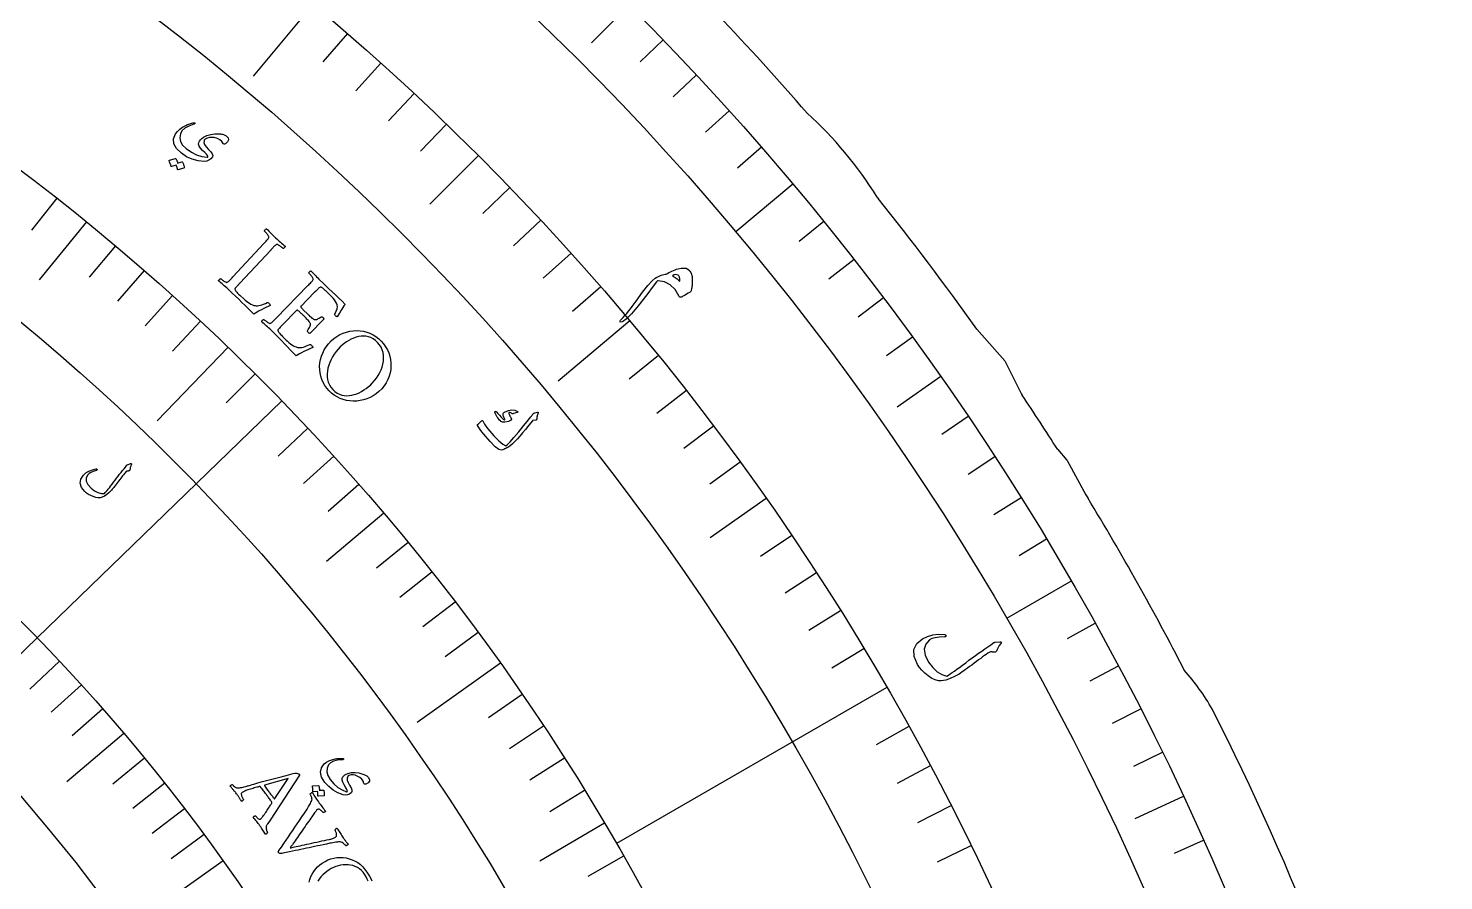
# Model space of a CAD drawing. Header units: millimetres. Extents: x -83 to 83, y -82 to 91.
# Drawn here: x 39.71 to 80.85, y 31.72 to 56.5 of the extents above; entities that cross this region are included whole.
import ezdxf

# ---------------------------------------------------------------- set-up
doc = ezdxf.new("R2010")
doc.units = ezdxf.units.MM
for name, color, linetype in [('CUT_OUTER', 1, 'Continuous'), ('ENGRAVE', 7, 'Continuous'), ('ENGRAVE_FINE', 8, 'Continuous'), ('TEXT', 5, 'Continuous')]:
    doc.layers.add(name, color=color, linetype=linetype)

msp = doc.modelspace()

# ---------------------------------------------------------------- linework, layer by layer
at = {"layer": 'CUT_OUTER'}
for points in [[(64.3781, 51.5915), (64.4108, 51.5509)], [(67.2767, 47.7497), (68.0908, 46.8336), (68.0929, 46.831), (68.0945, 46.8282), (68.5779, 45.8619), (68.5962, 45.8345)], [(69.6291, 44.2491), (69.8995, 43.9401), (69.9021, 43.9369), (69.9042, 43.9334), (70.4448, 42.9388), (70.501, 42.8469)]]:
    msp.add_lwpolyline(points, dxfattribs=at)
for centre, radius, start, end in [((0.5115, 0.4751), 81.8019, 40.897764, 43.599751), ((54.6328, 45.5357), 11.4736, 31.85745, 47.77329), ((0.3771, 0.2925), 82.0228, 35.351178, 38.676989), ((1.9907, 1.3125), 80.1156, 32.407208, 33.760463), ((0.2646, 0.1542), 82.1938, 27.289749, 31.292993), ((67.9887, 33.1808), 7.0725, 29.81043, 41.19953), ((3.9901, 1.06), 78.6697, 15.515009, 26.935817)]:
    msp.add_arc(centre, radius, start, end, dxfattribs=at)
at = {"layer": 'ENGRAVE'}
for points in [[(47.9921, 57.1948), (46.2421, 55.1092)], [(57.1696, 57.1696), (56.0758, 56.0758)], [(52.7944, 52.7944), (51.3826, 51.3826)], [(61.9347, 51.9694), (60.2757, 50.5773)], [(41.3941, 50.8748), (40.0196, 49.1854)], [(57.1948, 47.9921), (55.1092, 46.2421)], [(45.513, 47.226), (43.452, 45.0874)], [(66.2284, 46.3737), (64.9613, 45.4864)], [(47.0744, 45.6697), (39.9688, 38.7761)], [(61.1599, 42.8247), (59.5245, 41.6795)], [(50.0396, 42.3999), (48.3779, 40.992)], [(70.0182, 40.425), (68.1427, 39.3422)], [(39.9688, 38.7761), (32.8633, 31.8826)], [(53.4323, 38.0357), (51.0127, 36.3133)], [(64.6596, 37.3312), (56.8004, 32.7937)], [(42.4865, 36), (40.8248, 34.592)], [(73.275, 34.1687), (71.873, 33.5149)], [(56.4519, 33.3902), (54.5773, 32.2813)], [(45.367, 32.2945), (42.9474, 30.5721)]]:
    msp.add_lwpolyline(points, dxfattribs=at)
for radius in [80.85, 80.85, 78.6844, 74.6625, 74.6625, 71.4862, 65.5875, 65.5875, 62.1225, 55.6875, 55.6875, 52.2225, 45.7875, 45.7875]:
    msp.add_circle((0, 0), radius, dxfattribs=at)
at = {"layer": 'ENGRAVE_FINE'}
for points in [[(48.983, 56.3485), (48.2686, 55.5266)], [(58.1586, 56.1631), (57.491, 55.5184)], [(49.959, 55.4851), (49.2303, 54.6758)], [(59.1299, 55.1396), (58.4512, 54.5066)], [(50.9197, 54.6047), (50.177, 53.8083)], [(60.0833, 54.0992), (59.3935, 53.4782)], [(51.8649, 53.7077), (51.1084, 52.9243)], [(61.0183, 53.0424), (60.3178, 52.4335)], [(53.7077, 51.8649), (52.9243, 51.1084)], [(40.5354, 51.5616), (39.8012, 50.6277)], [(54.6047, 50.9197), (53.8083, 50.177)], [(62.8323, 50.8806), (62.111, 50.2965)], [(42.2415, 50.1734), (41.4764, 49.2646)], [(55.4851, 49.959), (54.6758, 49.2303)], [(43.0774, 49.4577), (42.2971, 48.5618)], [(63.7107, 49.7762), (62.9793, 49.2048)], [(56.3485, 48.983), (55.5266, 48.2686)], [(43.9014, 48.7277), (43.1062, 47.8451)], [(64.5697, 48.6567), (63.8284, 48.0982)], [(44.7133, 47.9837), (43.9034, 47.1146)], [(65.409, 47.5224), (64.6582, 46.9769)], [(58.0237, 46.9866), (57.1773, 46.3013)], [(46.3001, 46.4545), (45.4614, 45.6131)], [(58.8349, 45.9668), (57.9767, 45.2964)], [(47.8358, 44.8716), (46.9693, 44.0588)], [(59.6281, 44.933), (58.7584, 44.2776)], [(67.0277, 45.2107), (66.2582, 44.6917)], [(48.5839, 44.0605), (47.7039, 43.2624)], [(67.8065, 44.0341), (67.0281, 43.5286)], [(60.4032, 43.8855), (59.5222, 43.2454)], [(49.3186, 43.2365), (48.4253, 42.4534)], [(68.5647, 42.844), (67.7776, 42.3521)], [(61.898, 41.7507), (60.9952, 41.1418)], [(69.302, 41.6408), (68.5064, 41.1628)], [(50.7468, 41.551), (49.8276, 40.7984)], [(51.4398, 40.6899), (50.5081, 39.9528)], [(62.6172, 40.6641), (61.7039, 40.071)], [(52.1186, 39.8168), (51.1745, 39.0956)], [(63.3174, 39.5651), (62.3939, 38.988)], [(70.713, 39.1969), (69.9012, 38.7469)], [(52.7828, 38.932), (51.8267, 38.2268)], [(63.9983, 38.454), (63.0648, 37.8932)], [(40.6153, 38.0985), (39.7488, 37.2857)], [(71.3863, 37.9568), (70.5668, 37.521)], [(41.2505, 37.4098), (40.3705, 36.6117)], [(54.0668, 37.1281), (53.0875, 36.4556)], [(41.8743, 36.7102), (40.981, 35.9271)], [(72.0379, 36.7051), (71.2109, 36.2838)], [(54.6863, 36.2096), (53.6957, 35.5537)], [(65.3013, 36.1971), (64.3488, 35.6691)], [(72.6675, 35.4423), (71.8333, 35.0354)], [(43.0869, 35.2791), (42.1677, 34.5265)], [(55.2904, 35.2802), (54.2889, 34.6412)], [(65.9231, 35.0519), (64.9615, 34.5407)], [(43.6753, 34.548), (42.7436, 33.811)], [(55.879, 34.3403), (54.8669, 33.7183)], [(44.2516, 33.8067), (43.3076, 33.0855)], [(66.5248, 33.8961), (65.5545, 33.4017)], [(44.8156, 33.0555), (43.8595, 32.3503)], [(67.1062, 32.7299), (66.1274, 32.2525)], [(73.8602, 32.8847), (73.0123, 32.5072)], [(57.0089, 32.43), (55.9763, 31.8425)]]:
    msp.add_lwpolyline(points, dxfattribs=at)
at = {"layer": 'TEXT'}
for points in [[(45.3716, 53.1476), (45.3353, 53.2077), (45.2793, 53.2565), (45.2037, 53.2941), (45.1084, 53.3202), (45.0393, 53.3266), (44.9726, 53.3209), (44.9082, 53.3032), (44.8461, 53.2734), (44.8359, 53.2656), (44.8272, 53.2558), (44.8203, 53.2439), (44.8149, 53.23), (44.8115, 53.1756), (44.8319, 53.1152), (44.8758, 53.0489), (44.9434, 52.9766), (45.0107, 52.9058), (45.0521, 52.8458), (45.0678, 52.7965), (45.0578, 52.7581), (45.0107, 52.7), (44.9563, 52.6588), (44.8947, 52.6346), (44.8258, 52.6274), (44.6431, 52.646), (44.4707, 52.6913), (44.3084, 52.7635), (44.156, 52.8626), (44.0135, 52.9993), (43.9381, 53.1396), (43.9301, 53.2837), (43.9896, 53.4318), (44.0405, 53.4981), (44.1074, 53.5605), (44.1903, 53.619), (44.2893, 53.6735), (44.3191, 53.6867), (44.3485, 53.699), (44.3776, 53.7102), (44.4063, 53.7203), (44.4349, 53.7294), (44.4635, 53.7375), (44.4921, 53.7446), (44.5207, 53.7507), (44.5343, 53.7518), (44.5434, 53.7492), (44.5482, 53.7429), (44.5486, 53.7329), (44.5456, 53.7234), (44.5404, 53.7158), (44.533, 53.7099), (44.5235, 53.7058), (44.372, 53.655), (44.2555, 53.5924), (44.174, 53.5182), (44.1274, 53.4324), (44.1092, 53.3165), (44.1313, 53.2057), (44.1937, 53.0999), (44.2964, 52.999), (44.4468, 52.8922), (44.598, 52.8145), (44.7502, 52.7661), (44.9035, 52.7469), (44.9141, 52.7473), (44.921, 52.7509), (44.9242, 52.7576), (44.9237, 52.7674), (44.9115, 52.7953), (44.8825, 52.8347), (44.8369, 52.8855), (44.7745, 52.9477), (44.7134, 53.0138), (44.6746, 53.0736), (44.6582, 53.1272), (44.6642, 53.1747), (44.6854, 53.2186), (44.7147, 53.2587), (44.7522, 53.295), (44.7978, 53.3274), (44.9013, 53.3794), (45.013, 53.4135), (45.1329, 53.4295), (45.261, 53.4273), (45.2935, 53.4249), (45.3239, 53.421), (45.3519, 53.4157), (45.3777, 53.4089), (45.4013, 53.4008), (45.4226, 53.3916), (45.4416, 53.3813), (45.4583, 53.3699), (45.5134, 53.3134), (45.5278, 53.2561), (45.5016, 53.1981), (45.4348, 53.1394), (45.4122, 53.1276), (45.3941, 53.125), (45.3806, 53.1317), (45.3716, 53.1476)], [(44.1721, 52.6139), (44.1757, 52.6143), (44.1794, 52.6132), (44.1832, 52.6106), (44.1871, 52.6067), (44.1975, 52.5881), (44.2068, 52.5693), (44.2152, 52.5504), (44.2227, 52.5313), (44.2291, 52.5118), (44.2346, 52.4917), (44.2391, 52.4712), (44.2427, 52.4501), (44.2424, 52.4448), (44.2405, 52.4405), (44.2372, 52.4371), (44.2323, 52.4347), (44.058, 52.3779), (44.0547, 52.378), (44.0517, 52.3805), (44.0491, 52.3854), (44.0468, 52.3927), (44.0458, 52.3984), (44.0437, 52.407), (44.0403, 52.4184), (44.0357, 52.4327), (44.0299, 52.4501), (44.0228, 52.4707), (44.0145, 52.4944), (44.0049, 52.5214), (43.8687, 52.4778), (43.8636, 52.4772), (43.8595, 52.4794), (43.8565, 52.4845), (43.8545, 52.4923), (43.8528, 52.4991), (43.8499, 52.5095), (43.8458, 52.5236), (43.8405, 52.5414), (43.8338, 52.563), (43.8255, 52.5886), (43.8156, 52.6182), (43.804, 52.6518), (43.8036, 52.6562), (43.8045, 52.6594), (43.8068, 52.6615), (43.8104, 52.6625), (43.982, 52.7142), (43.9856, 52.7145), (43.9893, 52.7135), (43.9931, 52.7109), (43.9971, 52.707), (44.0065, 52.6919), (44.0149, 52.6764), (44.0224, 52.6605), (44.0289, 52.6443), (44.0345, 52.6279), (44.0394, 52.6112), (44.0434, 52.5944), (44.0466, 52.5774)], [(45.8532, 49.0863), (45.8508, 49.0837), (45.8478, 49.0805), (45.8443, 49.0768), (45.8403, 49.0724), (45.8298, 49.0612), (45.8178, 49.0484), (45.8044, 49.034), (45.7895, 49.018), (45.7743, 49.0015), (45.76, 48.9854), (45.7468, 48.9698), (45.7345, 48.9546), (45.7243, 48.9408), (45.7174, 48.9294), (45.7138, 48.9203), (45.7134, 48.9136), (45.7187, 48.8949), (45.7268, 48.8767), (45.7376, 48.8588), (45.7513, 48.8413), (45.7688, 48.822), (45.7916, 48.7986), (45.8194, 48.7713), (45.8523, 48.7399), (45.9781, 48.6212), (46.0118, 48.5912), (46.0487, 48.5615), (46.089, 48.5321), (46.1326, 48.5031), (46.177, 48.4771), (46.2195, 48.4569), (46.2603, 48.4425), (46.2993, 48.4339), (46.335, 48.431), (46.3727, 48.4316), (46.4125, 48.4356), (46.4543, 48.4433), (46.4989, 48.4554), (46.5468, 48.473), (46.5982, 48.4961), (46.653, 48.5247), (46.6624, 48.5272), (46.6731, 48.5251), (46.685, 48.5187), (46.6981, 48.5077), (46.716, 48.4888), (46.7289, 48.4714), (46.7368, 48.4556), (46.7395, 48.4414), (46.6786, 48.4108), (46.6156, 48.3794), (46.5506, 48.3472), (46.4834, 48.3143), (46.4187, 48.2812), (46.3609, 48.2487), (46.3099, 48.2167), (46.2657, 48.1853), (46.1766, 48.2713), (46.0882, 48.3573), (46.0005, 48.4436), (45.9134, 48.5299), (45.8234, 48.6187), (45.727, 48.7121), (45.6242, 48.81), (45.5148, 48.9126), (45.4765, 48.9478), (45.4398, 48.9806), (45.4047, 49.0111), (45.3712, 49.0393), (45.3384, 49.0668), (45.3054, 49.0953), (45.2722, 49.1247), (45.2388, 49.155), (45.2399, 49.1642), (45.244, 49.174), (45.2509, 49.1843), (45.2607, 49.1951), (45.2716, 49.205), (45.2816, 49.2125), (45.2906, 49.2176), (45.2988, 49.2203), (45.3074, 49.2128), (45.3193, 49.2031), (45.3345, 49.1911), (45.3529, 49.1769), (45.3731, 49.1622), (45.3936, 49.1486), (45.4143, 49.1361), (45.4352, 49.1247), (45.4544, 49.1158), (45.47, 49.1108), (45.482, 49.1097), (45.4903, 49.1125), (45.5083, 49.1236), (45.5271, 49.1378), (45.5468, 49.1548), (45.5674, 49.1749), (45.5888, 49.1969), (45.6108, 49.22), (45.6335, 49.244), (45.6568, 49.269), (46.5545, 50.2377), (46.5777, 50.263), (46.6002, 50.2876), (46.6218, 50.3117), (46.6426, 50.3352), (46.6615, 50.3578), (46.6773, 50.3792), (46.6901, 50.3993), (46.6998, 50.4182), (46.7026, 50.4277), (46.7007, 50.44), (46.6939, 50.4552), (46.6824, 50.4732), (46.668, 50.4925), (46.6527, 50.5119), (46.6366, 50.5312), (46.6197, 50.5505), (46.6035, 50.5682), (46.59, 50.5827), (46.579, 50.594), (46.5706, 50.6021), (46.5725, 50.6106), (46.5767, 50.6202), (46.5833, 50.6308), (46.5923, 50.6424), (46.6023, 50.6531), (46.612, 50.6609), (46.6215, 50.6656), (46.6306, 50.6674), (46.6651, 50.6334), (46.699, 50.5995), (46.7325, 50.5658), (46.7655, 50.5321), (46.7984, 50.4989), (46.8313, 50.4663), (46.8644, 50.4344), (46.8975, 50.4032), (46.9318, 50.3717), (46.966, 50.341), (47.0002, 50.3111), (47.0344, 50.282), (47.0688, 50.2529), (47.1037, 50.223), (47.1393, 50.1922), (47.1755, 50.1605), (47.1744, 50.1512), (47.1703, 50.1415), (47.1633, 50.1312), (47.1533, 50.1205), (47.1423, 50.1107), (47.1322, 50.1034), (47.123, 50.0984), (47.1147, 50.0959), (47.106, 50.1037), (47.0939, 50.1139), (47.0784, 50.1263), (47.0596, 50.1411), (47.0393, 50.1566), (47.0191, 50.1711), (46.999, 50.1845), (46.9792, 50.197), (46.9608, 50.2069), (46.9451, 50.2126), (46.9322, 50.2141), (46.922, 50.2115), (46.9072, 50.202), (46.8915, 50.1901), (46.875, 50.1758), (46.8575, 50.159), (46.8393, 50.1406), (46.8204, 50.1211), (46.8009, 50.1006), (46.7807, 50.0791), (46.7774, 50.0757), (46.7742, 50.0722), (46.7709, 50.0687), (46.7677, 50.0653), (46.7645, 50.0618), (46.7612, 50.0583), (46.758, 50.0548), (46.7547, 50.0514)], [(48.1842, 49.1746), (48.2663, 49.0949), (48.3531, 49.0119), (48.4446, 48.9256), (48.5409, 48.836), (48.6384, 48.7447), (48.7337, 48.6536), (48.8269, 48.5626), (48.9179, 48.4718), (48.8833, 48.4252), (48.8511, 48.3794), (48.8215, 48.3345), (48.7944, 48.2904), (48.7682, 48.2466), (48.7411, 48.2025), (48.7131, 48.1581), (48.6843, 48.1135), (48.6727, 48.1154), (48.6606, 48.1206), (48.6479, 48.1292), (48.6346, 48.1412), (48.6226, 48.1554), (48.6159, 48.168), (48.6146, 48.1792), (48.6187, 48.1888), (48.659, 48.2688), (48.6835, 48.3405), (48.6922, 48.4039), (48.685, 48.4591), (48.6663, 48.5093), (48.6401, 48.5579), (48.6066, 48.6049), (48.5657, 48.6502), (48.3734, 48.8415), (48.365, 48.8497), (48.3536, 48.8606), (48.3392, 48.8741), (48.3217, 48.8904), (48.3029, 48.9075), (48.2842, 48.9236), (48.2656, 48.9387), (48.2472, 48.9528), (48.2302, 48.9643), (48.2158, 48.9715), (48.204, 48.9745), (48.1948, 48.9733), (48.1798, 48.9642), (48.1638, 48.9527), (48.1469, 48.9388), (48.129, 48.9225), (48.1106, 48.9048), (48.0921, 48.8867), (48.0734, 48.8681), (48.0546, 48.8491), (48.0472, 48.8417), (48.0407, 48.835), (48.035, 48.8292), (48.0302, 48.8243), (47.626, 48.4134), (47.6238, 48.4075), (47.6261, 48.3988), (47.633, 48.3873), (47.6444, 48.373), (47.6586, 48.3571), (47.674, 48.3405), (47.6905, 48.3235), (47.7081, 48.3058), (47.8237, 48.1914), (47.8614, 48.1545), (47.8952, 48.1225), (47.9252, 48.0954), (47.9514, 48.0732), (47.9749, 48.0557), (47.9968, 48.0425), (48.0171, 48.0336), (48.0359, 48.0291), (48.0543, 48.0283), (48.0735, 48.0306), (48.0936, 48.036), (48.1145, 48.0445), (48.1374, 48.0558), (48.1634, 48.0695), (48.1924, 48.0858), (48.2246, 48.1046), (48.2342, 48.1086), (48.2454, 48.1073), (48.2579, 48.1006), (48.2719, 48.0885), (48.2838, 48.0752), (48.2922, 48.0625), (48.2973, 48.0503), (48.2991, 48.0388), (47.8859, 47.6279), (47.8764, 47.6296), (47.8657, 47.6347), (47.854, 47.6431), (47.8411, 47.6549), (47.8299, 47.6681), (47.8232, 47.6807), (47.821, 47.6928), (47.8232, 47.7043), (47.8449, 47.7409), (47.863, 47.7726), (47.8774, 47.7992), (47.8882, 47.8207), (47.8962, 47.8385), (47.9022, 47.8538), (47.9062, 47.8665), (47.9083, 47.8768), (47.909, 47.8858), (47.9088, 47.8947), (47.9078, 47.9037), (47.906, 47.9127), (47.9026, 47.9243), (47.8949, 47.9388), (47.8829, 47.9563), (47.8665, 47.9768), (47.8472, 47.9991), (47.8267, 48.022), (47.8049, 48.0457), (47.7818, 48.07), (47.7584, 48.0943), (47.7355, 48.1177), (47.7131, 48.1403), (47.6914, 48.162), (47.6761, 48.177), (47.6597, 48.1928), (47.6421, 48.2094), (47.6234, 48.2269), (47.6047, 48.244), (47.5869, 48.2596), (47.5701, 48.2737), (47.5544, 48.2861), (47.5403, 48.2957), (47.5287, 48.3009), (47.5195, 48.3017), (47.5127, 48.2983), (47.0996, 47.8783), (47.0971, 47.8758), (47.0941, 47.8727), (47.0904, 47.869), (47.0863, 47.8648), (47.0697, 47.8478), (47.051, 47.8284), (47.0303, 47.8066), (47.0075, 47.7824), (46.9867, 47.7592), (46.9722, 47.7404), (46.964, 47.726), (46.962, 47.7161), (46.9668, 47.6973), (46.9745, 47.6788), (46.9848, 47.6606), (46.998, 47.6428), (47.0151, 47.623), (47.0372, 47.5991), (47.0643, 47.5711), (47.0964, 47.5388), (47.2013, 47.4347), (47.2411, 47.397), (47.2826, 47.3615), (47.3257, 47.3282), (47.3705, 47.2971), (47.415, 47.2699), (47.4573, 47.2482), (47.4974, 47.232), (47.5353, 47.2214), (47.5769, 47.2145), (47.6193, 47.2138), (47.6624, 47.2193), (47.7062, 47.2312), (47.751, 47.2469), (47.7967, 47.2641), (47.8435, 47.2828), (47.8912, 47.3031), (47.9008, 47.3053), (47.9114, 47.303), (47.9231, 47.2962), (47.9359, 47.2849), (47.9534, 47.2655), (47.9658, 47.2478), (47.9732, 47.2318), (47.9756, 47.2175), (47.9139, 47.1885), (47.8501, 47.1587), (47.7843, 47.1283), (47.7163, 47.0971), (47.6508, 47.0657), (47.5921, 47.0347), (47.5403, 47.004), (47.4953, 46.9738), (47.4085, 47.062), (47.3223, 47.1503), (47.2368, 47.2388), (47.152, 47.3274), (47.0644, 47.4184), (46.9704, 47.5143), (46.8701, 47.6149), (46.7635, 47.7202), (46.7261, 47.7563), (46.6903, 47.7901), (46.656, 47.8216), (46.6232, 47.8506), (46.5911, 47.879), (46.5588, 47.9083), (46.5264, 47.9385), (46.4938, 47.9697), (46.4952, 47.9789), (46.4995, 47.9885), (46.5067, 47.9986), (46.5168, 48.0092), (46.5279, 48.0188), (46.538, 48.0261), (46.5473, 48.0309), (46.5555, 48.0334), (46.5639, 48.0257), (46.5755, 48.0156), (46.5904, 48.0033), (46.6085, 47.9886), (46.6283, 47.9734), (46.6484, 47.9592), (46.6687, 47.9462), (46.6893, 47.9343), (46.7083, 47.9249), (46.7238, 47.9195), (46.7357, 47.9181), (46.7441, 47.9207), (46.7624, 47.9313), (46.7816, 47.945), (46.8017, 47.9615), (46.8228, 47.981), (46.8448, 48.0025), (46.8674, 48.025), (46.8907, 48.0484), (46.9147, 48.0729), (47.837, 49.018), (47.8609, 49.0426), (47.884, 49.0667), (47.9062, 49.0902), (47.9277, 49.1132), (47.9471, 49.1353), (47.9635, 49.1562), (47.9767, 49.176), (47.9869, 49.1947), (47.99, 49.2041), (47.9884, 49.2165), (47.9821, 49.2318), (47.971, 49.2501), (47.9571, 49.2698), (47.9423, 49.2896), (47.9267, 49.3093), (47.9103, 49.329), (47.8946, 49.3471), (47.8815, 49.3619), (47.8708, 49.3735), (47.8626, 49.3819), (47.8647, 49.3903), (47.8692, 49.3998), (47.876, 49.4102), (47.8853, 49.4216), (47.8956, 49.4321), (47.9055, 49.4395), (47.9151, 49.444), (47.9243, 49.4456), (47.9578, 49.4107), (47.9909, 49.376), (48.0235, 49.3414), (48.0556, 49.3069), (48.0876, 49.2728), (48.1197, 49.2394), (48.1519, 49.2066), (48.1842, 49.1746)], [(58.2459, 49.3477), (58.2875, 49.3723), (58.3297, 49.3958), (58.3727, 49.4181), (58.4163, 49.4393), (58.4607, 49.4589), (58.5056, 49.4763), (58.5512, 49.4915), (58.5974, 49.5045), (58.6863, 49.5219), (58.7629, 49.5268), (58.827, 49.5191), (58.8788, 49.499), (58.9363, 49.4505), (58.9772, 49.3782), (59.0013, 49.2823), (59.0087, 49.1627), (59.0082, 49.1277), (59.0067, 49.0929), (59.0041, 49.0581), (59.0004, 49.0235), (58.9958, 48.9888), (58.9903, 48.954), (58.984, 48.919), (58.9769, 48.8838), (58.9718, 48.8645), (58.9646, 48.8484), (58.9553, 48.8354), (58.9439, 48.8254), (58.8907, 48.7944), (58.8429, 48.7669), (58.8007, 48.743), (58.7639, 48.7227), (58.7332, 48.7061), (58.7091, 48.6936), (58.6916, 48.6851), (58.6807, 48.6807), (58.6645, 48.6786), (58.6507, 48.6818), (58.6392, 48.6904), (58.6301, 48.7043), (58.5078, 48.9017), (58.3648, 49.0427), (58.2016, 49.1272), (58.0185, 49.155), (58.0008, 49.1529), (57.9857, 49.1476), (57.9733, 49.1393), (57.9634, 49.1278), (57.8439, 48.9582), (57.7164, 48.7853), (57.5811, 48.6089), (57.4378, 48.4291), (57.2386, 48.1949), (57.0849, 48.0384), (56.977, 47.9595), (56.915, 47.9579), (56.9077, 47.9724), (56.9104, 47.9911), (56.9233, 48.014), (56.9462, 48.0411), (56.9974, 48.0936), (57.0493, 48.15), (57.1018, 48.2103), (57.1549, 48.2744), (57.2087, 48.3421), (57.2633, 48.4128), (57.3187, 48.4867), (57.3749, 48.5637), (57.5631, 48.8219), (57.7182, 49.0195), (57.8405, 49.1561), (57.9301, 49.2315), (57.9771, 49.2604), (58.0221, 49.2849), (58.0652, 49.3051), (58.1064, 49.321), (58.1453, 49.3329), (58.1815, 49.3413), (58.215, 49.3463), (58.2459, 49.3477)], [(58.43, 49.3007), (58.4566, 49.2871), (58.4833, 49.2716), (58.5103, 49.2545), (58.5376, 49.2355), (58.5649, 49.215), (58.5923, 49.193), (58.6197, 49.1695), (58.647, 49.1446), (58.644, 49.2094), (58.6349, 49.2599), (58.6198, 49.2961), (58.5986, 49.3181), (58.5618, 49.3343), (58.5214, 49.3369), (58.4775, 49.3257), (58.43, 49.3007)], [(49.9676, 47.4027), (50.0355, 47.3242), (50.0942, 47.2413), (50.1438, 47.154), (50.1842, 47.0624), (50.2151, 46.9678), (50.2363, 46.8717), (50.2476, 46.774), (50.2491, 46.6749), (50.2408, 46.5756), (50.2226, 46.4775), (50.1947, 46.3806), (50.1569, 46.285), (50.1089, 46.1921), (50.0502, 46.1034), (49.981, 46.0189), (49.9012, 45.9385), (49.8188, 45.8695), (49.7323, 45.8105), (49.6417, 45.7615), (49.5471, 45.7223), (49.4501, 45.6926), (49.3522, 45.6719), (49.2535, 45.6603), (49.1539, 45.6576), (49.055, 45.6639), (48.9584, 45.6794), (48.8639, 45.7039), (48.7716, 45.7376), (48.683, 45.7803), (48.5997, 45.832), (48.5217, 45.8925), (48.4489, 45.962), (48.3841, 46.0372), (48.3278, 46.1169), (48.2799, 46.2014), (48.2406, 46.2905), (48.2102, 46.3828), (48.1894, 46.4768), (48.178, 46.5724), (48.1762, 46.6698), (48.1839, 46.7677), (48.201, 46.8648), (48.2277, 46.9612), (48.2638, 47.0568), (48.3098, 47.1501), (48.3659, 47.2395), (48.4322, 47.3251), (48.5086, 47.4067), (48.589, 47.4783), (48.6738, 47.5402), (48.763, 47.5924), (48.8568, 47.6349), (48.9534, 47.6678), (49.0511, 47.6913), (49.1499, 47.7053), (49.2498, 47.7099), (49.3495, 47.7048), (49.4474, 47.69), (49.5435, 47.6655), (49.6379, 47.6313), (49.7287, 47.5877), (49.8139, 47.535), (49.8935, 47.4734), (49.9676, 47.4027)], [(49.8607, 47.3636), (49.7981, 47.4223), (49.733, 47.4696), (49.6652, 47.5054), (49.595, 47.5297), (49.5232, 47.544), (49.4511, 47.5498), (49.3787, 47.547), (49.3059, 47.5357), (49.2335, 47.5169), (49.1622, 47.4919), (49.0919, 47.4606), (49.0228, 47.423), (48.9559, 47.3807), (48.8921, 47.335), (48.8316, 47.2859), (48.7742, 47.2336), (48.7116, 47.1687), (48.6534, 47.0994), (48.5996, 47.026), (48.5502, 46.9482), (48.5064, 46.8677), (48.4694, 46.7858), (48.4391, 46.7026), (48.4155, 46.6181), (48.3998, 46.5335), (48.3929, 46.4502), (48.3949, 46.3683), (48.4057, 46.2875), (48.4267, 46.2093), (48.4594, 46.1349), (48.5036, 46.0643), (48.5593, 45.9975), (48.6201, 45.9403), (48.6835, 45.8943), (48.7497, 45.8594), (48.8186, 45.8356), (48.8894, 45.8217), (48.9612, 45.8161), (49.034, 45.8189), (49.1079, 45.8302), (49.1817, 45.8487), (49.2543, 45.8733), (49.3259, 45.9041), (49.3962, 45.9411), (49.4644, 45.9827), (49.5294, 46.0275), (49.5911, 46.0755), (49.6496, 46.1267), (49.7135, 46.1903), (49.7728, 46.2581), (49.8277, 46.3302), (49.878, 46.4066), (49.9225, 46.486), (49.9599, 46.5672), (49.9903, 46.6502), (50.0136, 46.7348), (50.0288, 46.8198), (50.035, 46.9037), (50.0322, 46.9864), (50.0203, 47.068), (49.9981, 47.1472), (49.964, 47.2229), (49.9182, 47.295), (49.8607, 47.3636)], [(54.5254, 45.3072), (54.516, 45.2841), (54.5078, 45.2614), (54.5008, 45.239), (54.495, 45.217), (54.4906, 45.1952), (54.4875, 45.1735), (54.4858, 45.152), (54.4855, 45.1306), (54.4834, 45.1208), (54.4777, 45.1134), (54.4684, 45.1084), (54.4555, 45.1058), (54.3843, 45.0954), (54.3768, 45.0939), (54.3708, 45.0923), (54.3663, 45.0906), (54.3632, 45.0887), (54.257, 44.9564), (54.1603, 44.8378), (54.073, 44.7328), (53.9951, 44.6416), (53.9268, 44.5641), (53.8681, 44.5005), (53.819, 44.4509), (53.7794, 44.4153), (53.702, 44.3513), (53.6763, 44.3324), (53.6495, 44.3147), (53.6217, 44.298), (53.5928, 44.2824), (53.5628, 44.268), (53.5315, 44.2549), (53.4989, 44.2431), (53.4652, 44.2325), (53.3886, 44.2489), (53.2768, 44.332), (53.1295, 44.4815), (52.9461, 44.6971), (52.8914, 44.7666), (52.8424, 44.8323), (52.7992, 44.8942), (52.7618, 44.9524), (52.7598, 44.9589), (52.7599, 44.9649), (52.7622, 44.9703), (52.7666, 44.9752), (52.7893, 44.997), (52.8101, 45.0166), (52.8289, 45.0341), (52.8459, 45.0495), (52.8612, 45.063), (52.875, 45.0747), (52.8873, 45.0845), (52.8981, 45.0926), (52.9044, 45.0969), (52.9094, 45.0976), (52.9129, 45.0947), (52.9151, 45.0884), (52.9351, 45.0426), (52.9669, 44.9888), (53.0105, 44.927), (53.0658, 44.857), (53.2375, 44.6534), (53.3809, 44.5017), (53.4964, 44.4022), (53.5845, 44.3551), (53.6325, 44.395), (53.7117, 44.4771), (53.8221, 44.6013), (53.9636, 44.768), (54.104, 44.9364), (54.2096, 45.0643), (54.2806, 45.1519), (54.317, 45.1989), (54.3266, 45.2121), (54.3356, 45.2245), (54.344, 45.2361), (54.3517, 45.2467), (54.3588, 45.2565), (54.365, 45.2652), (54.3704, 45.273), (54.375, 45.2797), (54.3858, 45.2934), (54.3979, 45.3042), (54.4115, 45.3121), (54.4265, 45.3171), (54.5117, 45.3365), (54.5178, 45.3373), (54.5227, 45.3368), (54.5264, 45.335), (54.5289, 45.3318), (54.53, 45.3263), (54.5298, 45.3203), (54.5282, 45.314), (54.5254, 45.3072)], [(53.9304, 45.3544), (53.9325, 45.3511), (53.9335, 45.3475), (53.9333, 45.3437), (53.9321, 45.3396), (53.9301, 45.337), (53.9277, 45.3345), (53.9246, 45.3323), (53.9211, 45.3304), (53.81, 45.2937), (53.7982, 45.2907), (53.7881, 45.2895), (53.7799, 45.2902), (53.7734, 45.2927), (53.7511, 45.3078), (53.7295, 45.3185), (53.7086, 45.3248), (53.6885, 45.3265), (53.681, 45.3239), (53.6775, 45.3158), (53.6778, 45.3023), (53.6821, 45.2833), (53.6865, 45.2719), (53.6914, 45.2604), (53.6967, 45.2487), (53.7024, 45.2369), (53.7087, 45.2249), (53.7156, 45.2126), (53.7231, 45.1999), (53.7312, 45.1869), (53.7483, 45.1329), (53.7251, 45.0914), (53.6615, 45.0626), (53.5576, 45.0463), (53.5227, 45.0462), (53.4926, 45.0495), (53.4674, 45.0561), (53.4471, 45.0662), (53.4287, 45.0806), (53.4068, 45.1035), (53.3815, 45.1349), (53.3526, 45.1748), (53.3383, 45.1955), (53.3253, 45.2157), (53.3138, 45.2354), (53.3037, 45.2547), (53.2947, 45.2732), (53.2865, 45.2907), (53.2792, 45.3072), (53.2727, 45.3228), (53.2705, 45.3339), (53.2707, 45.3433), (53.2733, 45.3511), (53.2783, 45.3573), (53.2853, 45.3615), (53.2922, 45.3623), (53.299, 45.3597), (53.3057, 45.3536), (53.3257, 45.333), (53.3481, 45.3092), (53.3727, 45.2824), (53.3997, 45.2524), (53.4499, 45.1965), (53.4912, 45.1545), (53.5236, 45.1266), (53.5471, 45.1128), (53.5511, 45.1118), (53.5547, 45.1125), (53.5579, 45.1149), (53.5607, 45.1189), (53.5618, 45.1222), (53.5617, 45.1265), (53.5604, 45.1318), (53.5579, 45.1381), (53.5304, 45.193), (53.5197, 45.2168), (53.513, 45.239), (53.5101, 45.2599), (53.5111, 45.2793), (53.5153, 45.2986), (53.5231, 45.3144), (53.5343, 45.3268), (53.5492, 45.3358), (53.6619, 45.3819), (53.763, 45.4003), (53.8525, 45.3911), (53.9304, 45.3544)], [(42.6757, 43.8409), (42.6821, 43.8426), (42.688, 43.8426), (42.6934, 43.8407), (42.6984, 43.837), (42.7021, 43.8319), (42.7036, 43.826), (42.703, 43.8193), (42.7003, 43.8118), (42.6831, 43.7688), (42.6708, 43.7293), (42.6633, 43.6931), (42.6608, 43.6602), (42.6589, 43.6493), (42.6529, 43.6406), (42.6426, 43.634), (42.6282, 43.6296), (42.6205, 43.6282), (42.613, 43.6268), (42.6059, 43.6255), (42.5991, 43.6241), (42.5928, 43.6228), (42.5869, 43.6217), (42.5815, 43.6208), (42.5767, 43.62), (42.5681, 43.6183), (42.5595, 43.6146), (42.551, 43.6089), (42.5425, 43.6013), (42.5217, 43.5767), (42.4992, 43.5495), (42.4753, 43.5197), (42.4498, 43.4874), (42.4228, 43.4526), (42.394, 43.4154), (42.3635, 43.3757), (42.3313, 43.3337), (42.2997, 43.2912), (42.2697, 43.2516), (42.2413, 43.2148), (42.2146, 43.1808), (42.1894, 43.1494), (42.1659, 43.1206), (42.1439, 43.0942), (42.1236, 43.0704), (42.0606, 43.0025), (41.9939, 42.9451), (41.9235, 42.8982), (41.8494, 42.8617), (41.7983, 42.8476), (41.7392, 42.8462), (41.6721, 42.8574), (41.5969, 42.8812), (41.5218, 42.9133), (41.4559, 42.9483), (41.3994, 42.9862), (41.3521, 43.027), (41.2543, 43.1507), (41.2143, 43.271), (41.2322, 43.3879), (41.3083, 43.5017), (41.3834, 43.5689), (41.4702, 43.6221), (41.5689, 43.6612), (41.6793, 43.686), (41.6866, 43.6867), (41.6925, 43.6856), (41.6972, 43.6829), (41.7007, 43.6785), (41.7034, 43.6729), (41.7046, 43.6677), (41.7043, 43.663), (41.7025, 43.6588), (41.6989, 43.6533), (41.6945, 43.649), (41.6892, 43.6459), (41.683, 43.6438), (41.5946, 43.6132), (41.5243, 43.5822), (41.4722, 43.551), (41.4382, 43.5195), (41.392, 43.426), (41.3925, 43.3295), (41.4395, 43.2299), (41.533, 43.127), (41.6325, 43.0499), (41.7308, 42.9986), (41.8281, 42.973), (41.9245, 42.9732), (41.9462, 42.9975), (41.9709, 43.0265), (41.9988, 43.0601), (42.0297, 43.0983), (42.0636, 43.1414), (42.1006, 43.1895), (42.1407, 43.2425), (42.1838, 43.3006), (42.2288, 43.3599), (42.2734, 43.4181), (42.3174, 43.4752), (42.361, 43.5311), (42.4042, 43.5857), (42.447, 43.6391), (42.4896, 43.6911), (42.5318, 43.7418), (42.5705, 43.7925), (42.5758, 43.7974), (42.5813, 43.8015), (42.5869, 43.8048), (42.5928, 43.8072)], [(67.9521, 38.6643), (67.9627, 38.6641), (67.9718, 38.6614), (67.9793, 38.6561), (67.9853, 38.6481), (67.9888, 38.6387), (67.9885, 38.6289), (67.9846, 38.6188), (67.977, 38.6084), (67.9316, 38.55), (67.8951, 38.4945), (67.8677, 38.4421), (67.8493, 38.3926), (67.8416, 38.3767), (67.8284, 38.366), (67.8097, 38.3604), (67.7855, 38.36), (67.7729, 38.3614), (67.7609, 38.3626), (67.7494, 38.3637), (67.7383, 38.3647), (67.728, 38.3656), (67.7185, 38.3665), (67.7098, 38.3674), (67.7019, 38.3684), (67.688, 38.3697), (67.6732, 38.3678), (67.6576, 38.3629), (67.6411, 38.3549), (67.5981, 38.3263), (67.5515, 38.2945), (67.5015, 38.2594), (67.448, 38.2211), (67.3909, 38.1796), (67.3301, 38.1352), (67.2656, 38.0878), (67.1974, 38.0376), (67.1299, 37.9863), (67.0662, 37.9387), (67.0062, 37.8948), (66.95, 37.8545), (66.8973, 37.8175), (66.8483, 37.7837), (66.8029, 37.753), (66.761, 37.7253), (66.634, 37.6491), (66.5059, 37.5906), (66.3768, 37.5498), (66.2467, 37.5267), (66.1619, 37.5278), (66.0705, 37.5519), (65.9724, 37.5988), (65.8676, 37.6686), (65.7664, 37.7511), (65.6808, 37.8339), (65.6107, 37.917), (65.5561, 38.0005), (65.4606, 38.2335), (65.4522, 38.4358), (65.5314, 38.6077), (65.6984, 38.7492), (65.8435, 38.8196), (66.0005, 38.8633), (66.1694, 38.8799), (66.3503, 38.8694), (66.3617, 38.8672), (66.3705, 38.863), (66.3765, 38.8568), (66.3798, 38.8485), (66.3815, 38.8386), (66.3811, 38.8301), (66.3785, 38.823), (66.3739, 38.8173), (66.366, 38.8105), (66.3573, 38.8058), (66.3478, 38.8033), (66.3374, 38.8029), (66.1878, 38.7948), (66.0661, 38.7781), (65.9722, 38.753), (65.906, 38.7196), (65.7938, 38.5961), (65.7519, 38.4475), (65.7802, 38.2737), (65.8784, 38.0743), (65.9971, 37.912), (66.1254, 37.7896), (66.2636, 37.7071), (66.4118, 37.6646), (66.4559, 37.6923), (66.5068, 37.7258), (66.5646, 37.7651), (66.6291, 37.8102), (66.7004, 37.8613), (66.7787, 37.9187), (66.8638, 37.9824), (66.9559, 38.0525), (67.0515, 38.1237), (67.1458, 38.1934), (67.2389, 38.2615), (67.3307, 38.328), (67.4213, 38.3929), (67.5109, 38.4558), (67.5993, 38.5169), (67.6868, 38.5761), (67.7688, 38.6369), (67.7791, 38.6421), (67.7893, 38.6459), (67.7995, 38.6485), (67.8096, 38.6496)], [(49.4624, 34.5468), (49.4442, 34.608), (49.4062, 34.6637), (49.3482, 34.7141), (49.2703, 34.7589), (49.211, 34.7803), (49.151, 34.7906), (49.0902, 34.7897), (49.0288, 34.7777), (49.018, 34.7732), (49.0082, 34.7665), (48.9994, 34.7576), (48.9915, 34.7466), (48.9761, 34.6995), (48.9801, 34.6418), (49.0036, 34.5734), (49.0466, 34.4942), (49.0895, 34.4166), (49.1123, 34.3543), (49.1148, 34.3074), (49.0972, 34.2759), (49.0424, 34.2355), (48.9852, 34.2118), (48.9254, 34.2046), (48.8632, 34.2139), (48.7068, 34.272), (48.5655, 34.3513), (48.4392, 34.4519), (48.3278, 34.5738), (48.2336, 34.7265), (48.1994, 34.8671), (48.2253, 34.9957), (48.3114, 35.1125), (48.3713, 35.1592), (48.4444, 35.1988), (48.5307, 35.2314), (48.6302, 35.2568), (48.6594, 35.2617), (48.6881, 35.2657), (48.7163, 35.269), (48.7439, 35.2713), (48.7711, 35.2728), (48.7981, 35.2734), (48.8249, 35.2732), (48.8515, 35.272), (48.8636, 35.2698), (48.8711, 35.2654), (48.8739, 35.2588), (48.872, 35.2499), (48.8671, 35.2423), (48.8608, 35.2367), (48.853, 35.2332), (48.8437, 35.2318), (48.6987, 35.2217), (48.582, 35.1932), (48.4934, 35.1464), (48.4328, 35.0816), (48.3903, 34.9838), (48.3845, 34.8813), (48.4152, 34.774), (48.4825, 34.6617), (48.5904, 34.5334), (48.7056, 34.4306), (48.8284, 34.3533), (48.9589, 34.3013), (48.9683, 34.2993), (48.9752, 34.3008), (48.9795, 34.306), (48.9813, 34.3148), (48.977, 34.3421), (48.9606, 34.3833), (48.932, 34.4385), (48.8914, 34.5075), (48.8527, 34.5796), (48.8322, 34.6411), (48.8301, 34.692), (48.8462, 34.7324), (48.8749, 34.7662), (48.9099, 34.7947), (48.9511, 34.8181), (48.9987, 34.8362), (49.1016, 34.8583), (49.2077, 34.8628), (49.3168, 34.8494), (49.4291, 34.8182), (49.4572, 34.8086), (49.4829, 34.7983), (49.5064, 34.7872), (49.5276, 34.7753), (49.5465, 34.7627), (49.5631, 34.7498), (49.5775, 34.7364), (49.5896, 34.7225), (49.6251, 34.6602), (49.6247, 34.6064), (49.5884, 34.5614), (49.5162, 34.5251), (49.4936, 34.5199), (49.4771, 34.5217), (49.4667, 34.5307), (49.4624, 34.5468)], [(46.0591, 34.4674), (46.0636, 34.4686), (46.0768, 34.4723), (46.0989, 34.4785), (46.1298, 34.4872), (46.1683, 34.498), (46.2131, 34.5106), (46.2641, 34.525), (46.3214, 34.5412), (46.3836, 34.5587), (46.4495, 34.5768), (46.519, 34.5956), (46.5921, 34.6151), (46.6676, 34.635), (46.744, 34.6554), (46.8214, 34.6763), (46.8998, 34.6975), (46.9779, 34.7186), (47.0544, 34.7392), (47.1294, 34.7592), (47.2029, 34.7786), (47.2734, 34.7971), (47.3396, 34.8143), (47.4015, 34.8304), (47.4591, 34.8451), (47.4728, 34.846), (47.4891, 34.8445), (47.5079, 34.8407), (47.5292, 34.8346), (47.5498, 34.8272), (47.5662, 34.8196), (47.5784, 34.8119), (47.5864, 34.8039), (47.5878, 34.8018), (47.5888, 34.7999), (47.5894, 34.7985), (47.5895, 34.7973), (47.5894, 34.796), (47.5895, 34.7943), (47.5898, 34.7919), (47.5903, 34.7891), (46.7377, 33.4791), (46.6951, 33.415), (46.6634, 33.3669), (46.6426, 33.3347), (46.6327, 33.3185), (46.6257, 33.3029), (46.6213, 33.2852), (46.6198, 33.2654), (46.621, 33.2436), (46.6242, 33.2212), (46.6287, 33.1997), (46.6344, 33.1791), (46.6415, 33.1594), (46.6486, 33.1421), (46.6545, 33.1284), (46.6594, 33.1183), (46.6632, 33.112), (46.6594, 33.1036), (46.6531, 33.0954), (46.6442, 33.0876), (46.6327, 33.0801), (46.6211, 33.0736), (46.612, 33.0688), (46.6053, 33.0658), (46.601, 33.0644), (46.5805, 33.0979), (46.5611, 33.1295), (46.5428, 33.1594), (46.5255, 33.1874), (46.5076, 33.2157), (46.4874, 33.2462), (46.465, 33.2788), (46.4403, 33.3137), (46.4138, 33.3502), (46.3891, 33.3831), (46.3664, 33.4125), (46.3455, 33.4383), (46.3243, 33.4639), (46.3007, 33.4926), (46.2745, 33.5244), (46.2459, 33.5593), (46.2484, 33.5671), (46.2536, 33.5748), (46.2614, 33.5825), (46.2718, 33.5901), (46.283, 33.5967), (46.2933, 33.601), (46.3025, 33.6031), (46.3108, 33.603), (46.3196, 33.5919), (46.3315, 33.5787), (46.3464, 33.5633), (46.3643, 33.5459), (46.3828, 33.5294), (46.3996, 33.5167), (46.4147, 33.5079), (46.428, 33.503), (46.4363, 33.5029), (46.4454, 33.5052), (46.4554, 33.5099), (46.4663, 33.5169), (46.4776, 33.5264), (46.4911, 33.5404), (46.5068, 33.5587), (46.5248, 33.5814), (46.5443, 33.6074), (46.5646, 33.6355), (46.5858, 33.6657), (46.6078, 33.698), (46.63, 33.7312), (46.6517, 33.7642), (46.673, 33.7969), (46.6939, 33.8292), (46.7136, 33.86), (46.7315, 33.888), (46.7476, 33.9131), (46.7618, 33.9355), (46.7735, 33.9538), (46.7818, 33.9668), (46.7868, 33.9747), (46.7884, 33.9773), (46.7885, 33.9778), (46.7887, 33.9792), (46.7891, 33.9817), (46.7897, 33.9851), (46.79, 33.9888), (46.7898, 33.9921), (46.789, 33.995), (46.7876, 33.9975), (46.7755, 34.0162), (46.7617, 34.0367), (46.7461, 34.0589), (46.7288, 34.0829), (46.711, 34.1074), (46.6937, 34.131), (46.6771, 34.1538), (46.661, 34.1757), (46.6569, 34.1814), (46.6527, 34.187), (46.6486, 34.1927), (46.6444, 34.1983), (46.6404, 34.2038), (46.6366, 34.209), (46.6329, 34.214), (46.6295, 34.2187), (46.6055, 34.2512), (46.5832, 34.2811), (46.5626, 34.3084), (46.5437, 34.333), (46.5242, 34.3577), (46.5018, 34.3856), (46.4764, 34.4165), (46.4481, 34.4505), (46.4469, 34.4516), (46.4452, 34.4526), (46.4428, 34.4537), (46.4397, 34.4547), (46.4368, 34.4556), (46.4347, 34.4562), (46.4334, 34.4566), (46.433, 34.4567), (46.4294, 34.4557), (46.4187, 34.4526), (46.4007, 34.4475), (46.3756, 34.4403), (46.3456, 34.4317), (46.3128, 34.4223), (46.2773, 34.4123), (46.2391, 34.4015), (46.2002, 34.3903), (46.1629, 34.3792), (46.1271, 34.368), (46.0928, 34.3569), (46.0591, 34.346), (46.029, 34.335), (46.0025, 34.3237), (45.9796, 34.3124), (45.9597, 34.3014), (45.9424, 34.2911), (45.9274, 34.2816), (45.915, 34.2728), (45.9049, 34.262), (45.8993, 34.2477), (45.8982, 34.2301), (45.9015, 34.2091), (45.9078, 34.1868), (45.9156, 34.1651), (45.9248, 34.1441), (45.9354, 34.1237), (45.9458, 34.1057), (45.9542, 34.0915), (45.9605, 34.0812), (45.9648, 34.0748), (45.9629, 34.0701), (45.9585, 34.064), (45.9514, 34.0564), (45.9417, 34.0473), (45.9312, 34.0384), (45.9216, 34.0315), (45.913, 34.0266), (45.9053, 34.0237), (45.8913, 34.0449), (45.8784, 34.0646), (45.8667, 34.0827), (45.8561, 34.0993), (45.8461, 34.1151), (45.836, 34.131), (45.826, 34.1468), (45.8159, 34.1626), (45.8049, 34.1795), (45.7917, 34.1985), (45.7766, 34.2197), (45.7593, 34.243), (45.7417, 34.2664), (45.7252, 34.2875), (45.7098, 34.3065), (45.6956, 34.3234), (45.6821, 34.3391), (45.6685, 34.3549), (45.6548, 34.3706), (45.6412, 34.3864), (45.6268, 34.4032), (45.6107, 34.4223), (45.5929, 34.4435), (45.5734, 34.467), (45.5753, 34.4715), (45.5801, 34.4773), (45.5876, 34.4843), (45.5979, 34.4925), (45.609, 34.5005), (45.6191, 34.5068), (45.628, 34.5113), (45.6358, 34.5142), (45.6452, 34.503), (45.6586, 34.4893), (45.6758, 34.473), (45.6968, 34.4543), (45.719, 34.4368), (45.7397, 34.4246), (45.759, 34.4174), (45.7767, 34.4155), (45.8106, 34.4159), (45.8448, 34.4185), (45.8794, 34.4232), (45.9142, 34.4301), (45.9495, 34.4385), (45.9855, 34.4475), (46.022, 34.4571), (46.0591, 34.4674)], [(47.2615, 34.6894), (46.577, 34.4971), (46.5768, 34.4968), (46.5761, 34.496), (46.5749, 34.4946), (46.5733, 34.4927), (46.5718, 34.4906), (46.571, 34.4888), (46.5708, 34.4872), (46.5714, 34.4859), (46.587, 34.4627), (46.6042, 34.4374), (46.6232, 34.41), (46.6439, 34.3807), (46.6644, 34.3519), (46.6828, 34.3261), (46.6992, 34.3034), (46.7135, 34.2837), (46.7322, 34.2584), (46.7504, 34.2346), (46.7678, 34.2123), (46.7846, 34.1914), (46.8014, 34.1707), (46.8189, 34.1491), (46.8372, 34.1264), (46.8561, 34.1028), (46.858, 34.101), (46.8602, 34.1001), (46.8628, 34.1002), (46.8659, 34.1012), (46.8687, 34.1025), (46.8707, 34.1035), (46.872, 34.104), (46.8724, 34.1042)], [(48.1386, 34.0118), (48.1649, 33.9749), (48.1913, 33.9389), (48.2176, 33.9037), (48.244, 33.8694), (48.2701, 33.8357), (48.2959, 33.8021), (48.3213, 33.7686), (48.3463, 33.7354), (48.3421, 33.7295), (48.3351, 33.7228), (48.3255, 33.7153), (48.3133, 33.7071), (48.3009, 33.6999), (48.2911, 33.6955), (48.2838, 33.694), (48.2789, 33.6953), (48.2742, 33.7013), (48.2667, 33.7098), (48.2562, 33.7209), (48.243, 33.7345), (48.2278, 33.7489), (48.2119, 33.762), (48.195, 33.7738), (48.1774, 33.7844), (48.1596, 33.7917), (48.1423, 33.7937), (48.1255, 33.7904), (48.1092, 33.7818), (48.0879, 33.7629), (48.0605, 33.732), (48.0271, 33.689), (47.9876, 33.634), (47.9675, 33.6048), (47.9442, 33.5711), (47.918, 33.5329), (47.8887, 33.4903), (47.857, 33.4443), (47.8237, 33.3961), (47.7887, 33.3457), (47.752, 33.2931), (47.7145, 33.2394), (47.6771, 33.1856), (47.6397, 33.1316), (47.6024, 33.0776), (47.5658, 33.0246), (47.5306, 32.9739), (47.4968, 32.9255), (47.4644, 32.8794), (47.4341, 32.8365), (47.4066, 32.7978), (47.382, 32.7632), (47.3603, 32.7327), (47.3424, 32.7075), (47.3292, 32.6887), (47.3206, 32.6764), (47.3168, 32.6704), (47.3271, 32.6722), (47.3456, 32.6759), (47.3724, 32.6815), (47.4075, 32.689), (47.4493, 32.698), (47.4964, 32.7083), (47.5488, 32.7198), (47.6064, 32.7326), (47.6683, 32.7464), (47.7333, 32.7607), (47.8015, 32.7757), (47.8729, 32.7913), (47.9461, 32.8072), (48.0199, 32.8232), (48.0943, 32.8393), (48.1692, 32.8555), (48.2432, 32.8715), (48.3151, 32.887), (48.3848, 32.9019), (48.4523, 32.9164), (48.4776, 32.922), (48.5031, 32.9286), (48.5288, 32.9361), (48.5546, 32.9447), (48.5792, 32.9538), (48.6011, 32.9633), (48.6202, 32.973), (48.6366, 32.9831), (48.6526, 32.9968), (48.6636, 33.013), (48.6696, 33.0316), (48.6705, 33.0526), (48.668, 33.0746), (48.6637, 33.0962), (48.6575, 33.1174), (48.6494, 33.1382), (48.641, 33.1572), (48.6335, 33.1727), (48.6271, 33.1849), (48.6218, 33.1936), (48.6227, 33.2003), (48.6271, 33.2076), (48.635, 33.2156), (48.6465, 33.2243), (48.6591, 33.2321), (48.6703, 33.2371), (48.6802, 33.2396), (48.6887, 33.2393), (48.7089, 33.2071), (48.7284, 33.1756), (48.747, 33.1449), (48.7649, 33.115), (48.783, 33.0851), (48.802, 33.0547), (48.8221, 33.0237), (48.8432, 32.992), (48.8607, 32.9662), (48.8764, 32.9434), (48.8904, 32.9234), (48.9026, 32.9064), (48.914, 32.8909), (48.9254, 32.8756), (48.9368, 32.8606), (48.9483, 32.8459), (48.9604, 32.8303), (48.9737, 32.813), (48.9881, 32.7939), (49.0038, 32.773), (48.9993, 32.7672), (48.9919, 32.7607), (48.9815, 32.7536), (48.9682, 32.7458), (48.9551, 32.739), (48.9453, 32.7348), (48.9388, 32.7332), (48.9356, 32.7343), (48.9286, 32.7432), (48.917, 32.7558), (48.9009, 32.7719), (48.8803, 32.7917), (48.8568, 32.811), (48.8321, 32.8259), (48.8062, 32.8362), (48.7791, 32.8421), (48.7568, 32.8438), (48.7275, 32.843), (48.6912, 32.8399), (48.6478, 32.8343), (48.6017, 32.8273), (48.557, 32.8197), (48.5137, 32.8115), (48.4719, 32.8028), (48.3749, 32.7824), (48.2821, 32.7628), (48.1934, 32.7438), (48.1089, 32.7257), (48.027, 32.7081), (47.9466, 32.6909), (47.8675, 32.6742), (47.7898, 32.6579), (47.7121, 32.6416), (47.633, 32.6248), (47.5524, 32.6077), (47.4705, 32.5901), (47.3855, 32.5719), (47.2959, 32.5529), (47.2018, 32.5332), (47.103, 32.5127), (47.0765, 32.5082), (47.0531, 32.5064), (47.0328, 32.5075), (47.0157, 32.5113), (47.0011, 32.5174), (46.9885, 32.5249), (46.9777, 32.534), (46.9689, 32.5446), (46.9675, 32.5485), (46.9683, 32.5535), (46.9711, 32.5594), (46.9759, 32.5663), (46.9813, 32.5734), (46.9857, 32.5798), (46.989, 32.5856), (46.9914, 32.5906), (47.064, 32.6957), (47.134, 32.7974), (47.2015, 32.8956), (47.2664, 32.9904), (47.3304, 33.0838), (47.3947, 33.1782), (47.4594, 33.2734), (47.5246, 33.3695), (47.5914, 33.4689), (47.6611, 33.5737), (47.7337, 33.6841), (47.8093, 33.8), (47.8325, 33.8354), (47.8542, 33.8696), (47.8742, 33.9023), (47.8926, 33.9338), (47.9093, 33.9645), (47.9244, 33.9951), (47.9378, 34.0257), (47.9496, 34.0562), (47.9533, 34.0694), (47.9545, 34.0842), (47.9533, 34.1008), (47.9495, 34.1191), (47.944, 34.1379), (47.9378, 34.1559), (47.9309, 34.1732), (47.9232, 34.1897), (47.9155, 34.2047), (47.9086, 34.2174), (47.9024, 34.2278), (47.8971, 34.2359), (47.8983, 34.2383), (47.9035, 34.2431), (47.9128, 34.2504), (47.9261, 34.2602), (47.9398, 34.2697), (47.9501, 34.2764), (47.9571, 34.2803), (47.9607, 34.2814), (47.9865, 34.2427), (48.0098, 34.2072), (48.0305, 34.1749), (48.0487, 34.1459), (48.067, 34.117), (48.0881, 34.085), (48.112, 34.0499), (48.1386, 34.0118)], [(48.2851, 34.3514), (48.2883, 34.3509), (48.2913, 34.3491), (48.2941, 34.346), (48.2966, 34.3416), (48.3015, 34.3229), (48.3054, 34.3042), (48.3085, 34.2856), (48.3106, 34.2671), (48.3118, 34.2485), (48.3121, 34.2297), (48.3114, 34.2105), (48.3097, 34.1912), (48.3082, 34.1866), (48.3056, 34.1832), (48.3019, 34.181), (48.2971, 34.18), (48.1307, 34.1698), (48.1278, 34.1707), (48.1258, 34.1736), (48.1246, 34.1785), (48.1242, 34.1854), (48.1247, 34.1906), (48.1248, 34.1987), (48.1245, 34.2095), (48.1237, 34.2231), (48.1225, 34.2397), (48.121, 34.2594), (48.1192, 34.2822), (48.1169, 34.3081), (47.9871, 34.3008), (47.9825, 34.3015), (47.9794, 34.3043), (47.9779, 34.3094), (47.978, 34.3168), (47.978, 34.3231), (47.9778, 34.333), (47.9774, 34.3463), (47.9768, 34.3632), (47.9759, 34.3837), (47.9744, 34.4081), (47.9725, 34.4364), (47.97, 34.4685), (47.9706, 34.4725), (47.9721, 34.4752), (47.9746, 34.4765), (47.978, 34.4766), (48.1408, 34.4829), (48.1441, 34.4824), (48.1471, 34.4806), (48.1499, 34.4775), (48.1524, 34.4731), (48.1572, 34.4577), (48.1611, 34.4421), (48.1641, 34.4265), (48.1661, 34.4108), (48.1673, 34.395), (48.1677, 34.3792), (48.1674, 34.3635), (48.1663, 34.3479)]]:
    msp.add_lwpolyline(points, close=True, dxfattribs=at)
for points in [[(47.8691, 31.6712), (47.8913, 31.7543), (47.9211, 31.8343), (47.9583, 31.911), (48.0032, 31.9845), (48.0552, 32.0537), (48.1139, 32.1176), (48.1793, 32.1761), (48.2514, 32.2292), (48.3327, 32.2784), (48.4164, 32.3187), (48.5024, 32.3501), (48.5908, 32.3726), (48.6803, 32.3864), (48.7698, 32.3917), (48.8592, 32.3885), (48.9485, 32.3768), (49.0364, 32.3564), (49.1216, 32.3269), (49.2041, 32.2885), (49.2837, 32.241), (49.3592, 32.1847), (49.429, 32.1198), (49.4933, 32.0462), (49.5519, 31.9641), (49.5889, 31.9053), (49.6255, 31.8445), (49.6617, 31.7815), (49.6976, 31.7163)], [(49.5816, 31.7015), (49.5591, 31.765), (49.5267, 31.8324), (49.4845, 31.9036), (49.4401, 31.9645), (49.3904, 32.0177), (49.3354, 32.0631), (49.2751, 32.1008), (49.2109, 32.1312), (49.1442, 32.1544), (49.0749, 32.1706), (49.0031, 32.1797), (48.9303, 32.1821), (48.8577, 32.1783), (48.7855, 32.1682), (48.7136, 32.1519), (48.6434, 32.13), (48.5763, 32.1032), (48.5123, 32.0713), (48.4513, 32.0345), (48.3867, 31.9885), (48.3256, 31.9383), (48.2681, 31.884), (48.2141, 31.8256), (48.165, 31.7639), (48.122, 31.6996)]]:
    msp.add_lwpolyline(points, dxfattribs=at)

doc.saveas('drawing.dxf')
